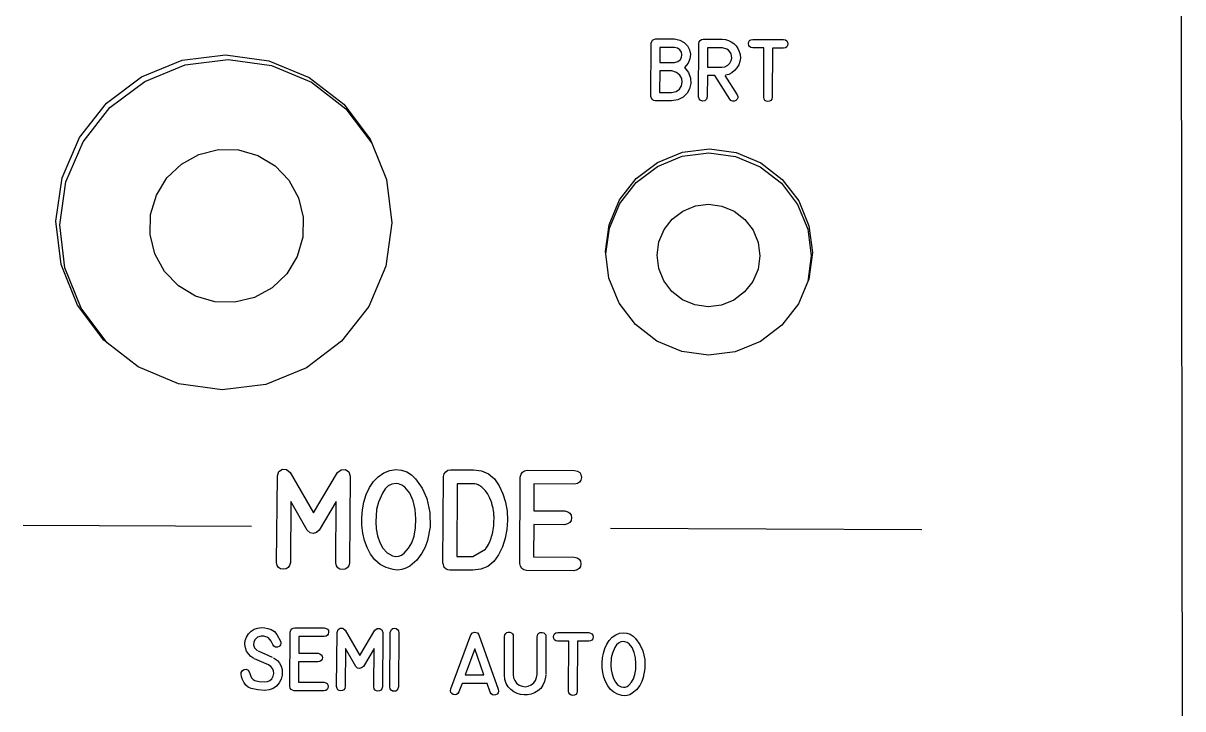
# Model space of a CAD drawing. Extents: x -153 to 26, y -61 to 55.
# Drawn here: x -28.8 to 25.5, y -31.6 to 0.6 of the extents above; entities that cross this region are included whole.
import ezdxf

# ---------------------------------------------------------------- set-up
doc = ezdxf.new("R2010")
doc.units = 0
doc.header["$MEASUREMENT"] = 0
doc.layers.get('0').update_dxf_attribs({"linetype": 'CONTINUOUS'})

msp = doc.modelspace()

# ---------------------------------------------------------------- linework, layer by layer
for p, q in [((25.394, 40.968), (25.542, -46.989)), ((0.621, -2.877), (0.634, -0.368)), ((0.634, -0.368), (0.656, -0.29)), ((0.656, -0.29), (0.697, -0.23)), ((0.697, -0.23), (0.757, -0.19)), ((0.757, -0.19), (0.837, -0.168)), ((0.837, -0.168), (1.722, -0.173)), ((1.722, -0.173), (1.971, -0.226)), ((1.971, -0.226), (2.176, -0.338)), ((2.176, -0.338), (2.332, -0.493)), ((2.332, -0.493), (2.43, -0.678)), ((2.855, -2.885), (2.866, -0.377)), ((2.866, -0.377), (2.881, -0.301)), ((2.881, -0.301), (2.925, -0.237)), ((2.925, -0.237), (2.989, -0.193)), ((2.989, -0.193), (3.067, -0.179)), ((3.067, -0.179), (3.951, -0.184)), ((3.951, -0.184), (4.106, -0.197)), ((4.106, -0.197), (4.249, -0.236)), ((4.249, -0.236), (4.382, -0.3)), ((4.382, -0.3), (4.505, -0.389)), ((4.505, -0.389), (4.611, -0.497)), ((4.611, -0.497), (4.694, -0.619)), ((5.189, -0.391), (5.202, -0.309)), ((5.201, -0.472), (5.189, -0.391)), ((5.238, -0.532), (5.201, -0.472)), ((5.202, -0.309), (5.24, -0.249)), ((5.3, -0.572), (5.238, -0.532)), ((5.24, -0.249), (5.302, -0.209)), ((5.302, -0.209), (5.389, -0.191)), ((5.389, -0.191), (6.835, -0.198)), ((6.835, -0.198), (6.921, -0.217)), ((6.982, -0.542), (6.92, -0.581)), ((6.921, -0.217), (6.982, -0.257)), ((6.982, -0.257), (7.019, -0.318)), ((7.019, -0.482), (6.982, -0.542)), ((7.019, -0.318), (7.031, -0.4)), ((7.031, -0.4), (7.019, -0.482)), ((-21.351, -1.172), (-19.314, -0.915)), ((-19.314, -0.915), (-17.283, -1.192)), ((1.036, -0.572), (1.033, -1.271)), ((1.72, -0.575), (1.036, -0.572)), ((1.871, -0.609), (1.72, -0.575)), ((1.98, -0.689), (1.871, -0.609)), ((2.046, -0.798), (1.98, -0.689)), ((1.984, -1.149), (2.049, -1.037)), ((2.069, -0.917), (2.046, -0.798)), ((2.049, -1.037), (2.069, -0.917)), ((2.43, -0.678), (2.47, -0.882)), ((2.47, -0.882), (2.448, -1.099)), ((3.267, -0.58), (3.263, -1.488)), ((3.97, -0.584), (3.267, -0.58)), ((4.17, -0.643), (3.97, -0.584)), ((4.252, -0.702), (4.17, -0.643)), ((4.322, -0.781), (4.252, -0.702)), ((4.374, -0.872), (4.322, -0.781)), ((4.401, -0.968), (4.374, -0.872)), ((4.382, -1.176), (4.404, -1.07)), ((4.404, -1.07), (4.401, -0.968)), ((4.694, -0.619), (4.756, -0.754)), ((4.756, -0.754), (4.795, -0.903)), ((4.808, -1.067), (4.788, -1.225)), ((4.795, -0.903), (4.808, -1.067)), ((5.387, -0.591), (5.3, -0.572)), ((5.91, -0.593), (5.387, -0.591)), ((5.902, -2.902), (5.91, -0.593)), ((6.312, -0.596), (6.304, -2.904)), ((6.834, -0.598), (6.312, -0.596)), ((6.92, -0.581), (6.834, -0.598)), ((-23.255, -1.944), (-21.351, -1.172)), ((-23.1, -2.159), (-21.209, -1.392)), ((-21.209, -1.392), (-19.186, -1.137)), ((-19.186, -1.137), (-17.168, -1.412)), ((-17.283, -1.192), (-15.395, -1.983)), ((-17.168, -1.412), (-15.293, -2.198)), ((1.033, -1.271), (1.721, -1.275)), ((1.721, -1.275), (1.875, -1.235)), ((1.875, -1.235), (1.984, -1.149)), ((2.358, -1.313), (2.194, -1.509)), ((2.194, -1.509), (2.371, -1.749)), ((2.448, -1.099), (2.358, -1.313)), ((3.263, -1.488), (3.946, -1.492)), ((3.946, -1.492), (4.086, -1.471)), ((4.086, -1.471), (4.215, -1.405)), ((4.215, -1.405), (4.319, -1.304)), ((4.319, -1.304), (4.382, -1.176)), ((4.651, -1.526), (4.541, -1.656)), ((4.736, -1.378), (4.651, -1.526)), ((4.788, -1.225), (4.736, -1.378)), ((-24.897, -3.18), (-23.255, -1.944)), ((-24.732, -3.387), (-23.1, -2.159)), ((-15.395, -1.983), (-13.778, -3.236)), ((1.031, -1.67), (1.026, -2.674)), ((1.605, -1.673), (1.031, -1.67)), ((1.822, -1.738), (1.605, -1.673)), ((1.973, -1.864), (1.822, -1.738)), ((2.061, -2.026), (1.973, -1.864)), ((2.087, -2.199), (2.061, -2.026)), ((2.371, -1.749), (2.466, -2.007)), ((2.466, -2.007), (2.483, -2.265)), ((3.262, -1.887), (3.257, -2.887)), ((3.618, -1.889), (3.262, -1.887)), ((4.316, -2.999), (3.618, -1.889)), ((4.087, -1.88), (4.657, -2.786)), ((4.273, -1.831), (4.114, -1.876)), ((4.415, -1.758), (4.273, -1.831)), ((4.541, -1.656), (4.415, -1.758)), ((-15.293, -2.198), (-13.686, -3.443)), ((1.026, -2.674), (1.583, -2.677)), ((1.583, -2.677), (1.797, -2.634)), ((1.797, -2.634), (1.953, -2.522)), ((1.953, -2.522), (2.05, -2.369)), ((2.05, -2.369), (2.087, -2.199)), ((2.43, -2.506), (2.309, -2.72)), ((2.483, -2.265), (2.43, -2.506)), ((-26.166, -4.797), (-24.897, -3.18)), ((-13.778, -3.236), (-12.542, -4.865)), ((0.644, -2.954), (0.621, -2.877)), ((0.685, -3.013), (0.644, -2.954)), ((0.745, -3.053), (0.685, -3.013)), ((0.823, -3.075), (0.745, -3.053)), ((1.581, -3.079), (0.823, -3.075)), ((1.881, -3.024), (1.586, -3.079)), ((2.124, -2.898), (1.881, -3.024)), ((2.309, -2.72), (2.124, -2.898)), ((2.875, -2.974), (2.855, -2.885)), ((2.933, -3.043), (2.875, -2.974)), ((3.035, -3.086), (2.933, -3.043)), ((3.144, -3.065), (3.035, -3.086)), ((3.229, -2.993), (3.144, -3.065)), ((3.257, -2.887), (3.229, -2.993)), ((4.369, -3.057), (4.316, -2.999)), ((4.446, -3.087), (4.369, -3.057)), ((4.53, -3.088), (4.446, -3.087)), ((4.604, -3.056), (4.53, -3.088)), ((4.661, -2.998), (4.604, -3.056)), ((4.657, -2.786), (4.687, -2.863)), ((4.689, -2.934), (4.661, -2.998)), ((4.687, -2.863), (4.689, -2.934)), ((5.919, -2.988), (5.902, -2.902)), ((5.957, -3.05), (5.919, -2.988)), ((6.015, -3.088), (5.957, -3.05)), ((6.093, -3.101), (6.015, -3.088)), ((6.173, -3.09), (6.093, -3.101)), ((6.235, -3.054), (6.173, -3.09)), ((6.278, -2.992), (6.235, -3.054)), ((6.304, -2.904), (6.278, -2.992)), ((-25.992, -4.993), (-24.732, -3.387)), ((-13.686, -3.443), (-12.467, -5.05)), ((-26.975, -6.685), (-26.166, -4.797)), ((-12.542, -4.865), (-12.467, -5.05)), ((-26.795, -6.869), (-25.992, -4.993)), ((-20.559, -5.585), (-19.644, -5.359)), ((-19.644, -5.359), (-18.703, -5.377)), ((-18.703, -5.377), (-17.8, -5.636)), ((-12.467, -5.05), (-11.772, -6.761)), ((2.103, -5.482), (3.357, -5.324)), ((3.357, -5.324), (4.609, -5.494)), ((-21.385, -6.039), (-20.559, -5.585)), ((-17.8, -5.636), (-16.996, -6.121)), ((-0.074, -6.721), (0.933, -5.958)), ((0.927, -6.147), (2.089, -5.673)), ((0.933, -5.958), (2.103, -5.482)), ((2.089, -5.673), (3.334, -5.516)), ((3.334, -5.516), (4.578, -5.686)), ((4.578, -5.686), (5.737, -6.171)), ((4.609, -5.494), (5.775, -5.983)), ((-22.067, -6.69), (-21.385, -6.039)), ((-16.996, -6.121), (-16.346, -6.797)), ((-0.073, -6.904), (0.927, -6.147)), ((5.737, -6.171), (6.73, -6.938)), ((5.775, -5.983), (6.775, -6.755)), ((-27.268, -8.716), (-26.975, -6.685)), ((-27.086, -8.886), (-26.795, -6.869)), ((-22.558, -7.495), (-22.067, -6.69)), ((-16.346, -6.797), (-15.894, -7.619)), ((-11.772, -6.761), (-11.52, -8.795)), ((-0.848, -7.717), (-0.074, -6.721)), ((-0.843, -7.894), (-0.073, -6.904)), ((6.73, -6.938), (7.492, -7.936)), ((6.775, -6.755), (7.542, -7.759)), ((-22.824, -8.397), (-22.558, -7.495)), ((-15.894, -7.619), (-15.671, -8.531)), ((-1.339, -8.881), (-0.848, -7.717)), ((-1.33, -9.05), (-0.843, -7.894)), ((2.119, -8.239), (2.7, -8.002)), ((2.7, -8.002), (3.323, -7.924)), ((3.323, -7.924), (3.946, -8.009)), ((3.946, -8.009), (4.525, -8.251)), ((7.492, -7.936), (7.969, -9.096)), ((7.542, -7.759), (8.023, -8.928)), ((-22.847, -9.337), (-22.824, -8.397)), ((-15.671, -8.531), (-15.692, -9.471)), ((1.235, -9.113), (1.619, -8.618)), ((1.619, -8.618), (2.119, -8.239)), ((4.525, -8.251), (5.021, -8.635)), ((5.021, -8.635), (5.402, -9.134)), ((-27.024, -10.752), (-27.268, -8.716)), ((-26.844, -10.909), (-27.086, -8.886)), ((-11.52, -8.795), (-11.805, -10.828)), ((-1.511, -10.132), (-1.339, -8.881)), ((-1.495, -10.254), (-1.33, -9.05)), ((0.992, -9.691), (1.235, -9.113)), ((5.402, -9.134), (5.64, -9.715)), ((7.969, -9.096), (8.13, -10.341)), ((8.023, -8.928), (8.184, -10.18)), ((-22.626, -10.25), (-22.847, -9.337)), ((-15.692, -9.471), (-15.957, -10.375)), ((0.907, -10.313), (0.992, -9.691)), ((5.64, -9.715), (5.72, -10.337)), ((-22.175, -11.074), (-22.626, -10.25)), ((-1.495, -10.254), (-1.511, -10.132)), ((-1.352, -11.385), (-1.495, -10.254)), ((0.986, -10.935), (0.907, -10.313)), ((8.184, -10.18), (8.015, -11.432)), ((-26.26, -12.654), (-27.024, -10.752)), ((-15.957, -10.375), (-16.447, -11.18)), ((-11.805, -10.828), (-12.608, -12.722)), ((5.72, -10.337), (5.636, -10.958)), ((8.13, -10.341), (7.967, -11.548)), ((-26.085, -12.798), (-26.844, -10.909)), ((-21.524, -11.752), (-22.175, -11.074)), ((-16.447, -11.18), (-17.129, -11.834)), ((-0.874, -12.556), (-1.352, -11.385)), ((1.223, -11.516), (0.986, -10.935)), ((5.636, -10.958), (5.393, -11.537)), ((-20.72, -12.237), (-21.524, -11.752)), ((-17.129, -11.834), (-17.956, -12.289)), ((1.604, -12.016), (1.223, -11.516)), ((5.393, -11.537), (5.009, -12.033)), ((7.967, -11.548), (7.527, -12.598)), ((8.015, -11.432), (7.967, -11.548)), ((-19.815, -12.498), (-20.72, -12.237)), ((-17.956, -12.289), (-18.872, -12.516)), ((2.101, -12.4), (1.604, -12.016)), ((2.68, -12.644), (2.101, -12.4)), ((4.509, -12.412), (3.927, -12.65)), ((5.009, -12.033), (4.509, -12.412)), ((-25.026, -14.291), (-26.26, -12.654)), ((-24.866, -14.416), (-26.085, -12.798)), ((-18.872, -12.516), (-19.815, -12.498)), ((-12.608, -12.722), (-13.875, -14.347)), ((-0.108, -13.563), (-0.874, -12.556)), ((3.303, -12.729), (2.68, -12.644)), ((3.927, -12.65), (3.303, -12.729)), ((7.527, -12.598), (6.753, -13.598)), ((0.893, -14.339), (-0.108, -13.563)), ((6.753, -13.598), (5.746, -14.363)), ((-24.866, -14.416), (-25.026, -14.291)), ((-23.407, -15.552), (-24.866, -14.416)), ((-13.875, -14.347), (-15.519, -15.592)), ((2.061, -14.829), (0.893, -14.339)), ((5.746, -14.363), (4.573, -14.842)), ((3.317, -15.001), (2.061, -14.829)), ((4.573, -14.842), (3.317, -15.001)), ((-21.513, -16.349), (-23.407, -15.552)), ((-15.519, -15.592), (-17.429, -16.37)), ((-19.474, -16.629), (-21.513, -16.349)), ((-17.429, -16.37), (-19.474, -16.629)), ((-16.887, -20.659), (-16.818, -20.449)), ((-16.818, -20.449), (-16.653, -20.345)), ((-16.653, -20.345), (-16.454, -20.357)), ((-16.454, -20.357), (-16.283, -20.493)), ((-16.283, -20.493), (-15.198, -22.396)), ((-15.198, -22.396), (-14.067, -20.504)), ((-14.067, -20.504), (-13.895, -20.37)), ((-13.895, -20.37), (-13.698, -20.361)), ((-13.698, -20.361), (-13.536, -20.467)), ((-13.536, -20.467), (-13.47, -20.676)), ((-12.161, -20.697), (-11.901, -20.515)), ((-11.901, -20.515), (-11.623, -20.399)), ((-11.623, -20.399), (-11.334, -20.361)), ((-11.334, -20.361), (-11.065, -20.389)), ((-11.065, -20.389), (-10.822, -20.47)), ((-10.822, -20.47), (-10.606, -20.604)), ((-10.606, -20.604), (-10.416, -20.792)), ((-9.095, -20.694), (-9.068, -20.559)), ((-9.068, -20.559), (-8.996, -20.462)), ((-8.996, -20.462), (-8.893, -20.396)), ((-8.893, -20.396), (-8.774, -20.374)), ((-8.774, -20.374), (-7.695, -20.38)), ((-7.695, -20.38), (-7.318, -20.428)), ((-7.318, -20.428), (-6.992, -20.567)), ((-6.992, -20.567), (-6.718, -20.798)), ((-5.506, -20.712), (-5.468, -20.579)), ((-5.468, -20.579), (-5.401, -20.481)), ((-5.401, -20.481), (-5.305, -20.419)), ((-5.305, -20.419), (-5.178, -20.392)), ((-5.178, -20.392), (-2.96, -20.404)), ((-2.96, -20.404), (-2.819, -20.434)), ((-2.819, -20.434), (-2.718, -20.498)), ((-2.718, -20.498), (-2.659, -20.596)), ((-2.659, -20.596), (-2.64, -20.728)), ((-16.926, -24.715), (-16.887, -20.659)), ((-13.47, -20.676), (-13.505, -24.732)), ((-12.569, -21.205), (-12.384, -20.927)), ((-12.384, -20.927), (-12.161, -20.697)), ((-11.692, -21.125), (-11.84, -21.266)), ((-11.519, -21.04), (-11.692, -21.125)), ((-11.321, -21.013), (-11.519, -21.04)), ((-11.215, -21.027), (-11.321, -21.013)), ((-11.051, -21.091), (-11.215, -21.027)), ((-10.906, -21.185), (-11.051, -21.091)), ((-10.678, -21.467), (-10.906, -21.185)), ((-10.416, -20.792), (-10.105, -21.237)), ((-9.127, -24.75), (-9.095, -20.694)), ((-8.456, -21.023), (-8.48, -24.431)), ((-7.679, -21.027), (-8.456, -21.023)), ((-7.637, -21.029), (-7.679, -21.027)), ((-7.557, -21.05), (-7.637, -21.029)), ((-7.514, -21.067), (-7.557, -21.05)), ((-7.47, -21.083), (-7.514, -21.067)), ((-7.429, -21.104), (-7.47, -21.083)), ((-7.388, -21.129), (-7.429, -21.104)), ((-7.345, -21.159), (-7.388, -21.129)), ((-7.302, -21.194), (-7.345, -21.159)), ((-6.718, -20.798), (-6.494, -21.12)), ((-6.494, -21.12), (-6.321, -21.497)), ((-5.532, -24.768), (-5.506, -20.712)), ((-4.864, -21.034), (-4.872, -22.29)), ((-2.964, -21.044), (-4.864, -21.034)), ((-2.823, -21.017), (-2.964, -21.044)), ((-2.722, -20.955), (-2.823, -21.017)), ((-2.661, -20.859), (-2.722, -20.955)), ((-2.64, -20.728), (-2.661, -20.859)), ((-12.828, -21.885), (-12.718, -21.532)), ((-12.718, -21.532), (-12.569, -21.205)), ((-11.963, -21.464), (-12.143, -21.884)), ((-11.84, -21.266), (-11.963, -21.464)), ((-10.522, -21.832), (-10.678, -21.467)), ((-10.105, -21.237), (-9.88, -21.72)), ((-9.88, -21.72), (-9.739, -22.369)), ((-7.258, -21.229), (-7.302, -21.194)), ((-7.22, -21.268), (-7.258, -21.229)), ((-7.179, -21.312), (-7.22, -21.268)), ((-7.138, -21.358), (-7.179, -21.312)), ((-7.101, -21.408), (-7.138, -21.358)), ((-7.047, -21.489), (-7.101, -21.408)), ((-7.011, -21.547), (-7.047, -21.489)), ((-6.992, -21.576), (-7.011, -21.547)), ((-6.958, -21.639), (-6.992, -21.576)), ((-6.943, -21.673), (-6.958, -21.639)), ((-6.929, -21.705), (-6.943, -21.673)), ((-6.884, -21.811), (-6.929, -21.705)), ((-6.321, -21.497), (-6.198, -21.893)), ((-16.252, -21.856), (-16.276, -24.718)), ((-15.483, -23.201), (-16.252, -21.856)), ((-14.127, -21.86), (-14.925, -23.204)), ((-14.152, -24.729), (-14.127, -21.86)), ((-12.934, -22.606), (-12.9, -22.243)), ((-12.9, -22.243), (-12.828, -21.885)), ((-12.243, -22.239), (-12.28, -22.806)), ((-12.143, -21.884), (-12.243, -22.239)), ((-10.428, -22.24), (-10.522, -21.832)), ((-10.394, -22.669), (-10.428, -22.24)), ((-6.87, -21.848), (-6.884, -21.811)), ((-6.844, -21.924), (-6.87, -21.848)), ((-6.832, -21.963), (-6.844, -21.924)), ((-6.799, -22.085), (-6.832, -21.963)), ((-6.792, -22.124), (-6.799, -22.085)), ((-6.781, -22.165), (-6.792, -22.124)), ((-6.774, -22.209), (-6.781, -22.165)), ((-6.761, -22.294), (-6.774, -22.209)), ((-6.198, -21.893), (-6.126, -22.306)), ((-12.929, -22.974), (-12.934, -22.606)), ((-12.28, -22.806), (-12.253, -23.137)), ((-10.414, -23.098), (-10.394, -22.669)), ((-9.739, -22.369), (-9.73, -23.041)), ((-6.748, -22.381), (-6.761, -22.294)), ((-6.744, -22.425), (-6.748, -22.381)), ((-6.742, -22.466), (-6.744, -22.425)), ((-6.737, -22.514), (-6.742, -22.466)), ((-6.738, -22.868), (-6.735, -22.556)), ((-6.735, -22.556), (-6.737, -22.514)), ((-6.104, -22.738), (-6.132, -23.17)), ((-6.126, -22.306), (-6.104, -22.738)), ((-4.872, -22.29), (-3.423, -22.297)), ((-3.423, -22.297), (-3.281, -22.336)), ((-3.281, -22.336), (-3.179, -22.404)), ((-3.122, -22.751), (-3.183, -22.846)), ((-3.179, -22.404), (-3.119, -22.501)), ((-3.1, -22.626), (-3.122, -22.751)), ((-3.119, -22.501), (-3.1, -22.626)), ((-28.797, -22.966), (-18.097, -23.019)), ((-15.354, -23.324), (-15.483, -23.201)), ((-15.208, -23.361), (-15.354, -23.324)), ((-15.06, -23.318), (-15.208, -23.361)), ((-14.925, -23.204), (-15.06, -23.318)), ((-12.886, -23.336), (-12.929, -22.974)), ((-12.802, -23.681), (-12.886, -23.336)), ((-12.253, -23.137), (-12.189, -23.464)), ((-10.481, -23.486), (-10.414, -23.098)), ((-9.73, -23.041), (-9.855, -23.695)), ((-6.831, -23.467), (-6.793, -23.302)), ((-6.793, -23.302), (-6.769, -23.176)), ((-6.769, -23.176), (-6.755, -23.088)), ((-6.755, -23.088), (-6.745, -23.001)), ((-6.745, -23.001), (-6.743, -22.958)), ((-6.743, -22.958), (-6.74, -22.912)), ((-6.74, -22.912), (-6.738, -22.868)), ((-6.132, -23.17), (-6.21, -23.583)), ((-4.876, -22.942), (-4.885, -24.451)), ((-3.427, -22.949), (-4.876, -22.942)), ((-3.285, -22.912), (-3.427, -22.949)), ((-3.183, -22.846), (-3.285, -22.912)), ((-1.275, -23.104), (13.317, -23.178)), ((-12.68, -24.009), (-12.802, -23.681)), ((-12.189, -23.464), (-12.085, -23.774)), ((-12.085, -23.774), (-11.939, -24.051)), ((-10.736, -24.04), (-10.586, -23.791)), ((-10.586, -23.791), (-10.481, -23.486)), ((-9.855, -23.695), (-9.968, -24)), ((-7.045, -23.958), (-6.994, -23.868)), ((-6.994, -23.868), (-6.927, -23.733)), ((-6.927, -23.733), (-6.911, -23.697)), ((-6.911, -23.697), (-6.871, -23.584)), ((-6.871, -23.584), (-6.845, -23.506)), ((-6.845, -23.506), (-6.831, -23.467)), ((-6.21, -23.583), (-6.338, -23.977)), ((-12.517, -24.321), (-12.68, -24.009)), ((-12.314, -24.594), (-12.517, -24.321)), ((-11.939, -24.051), (-11.745, -24.269)), ((-11.745, -24.269), (-11.497, -24.4)), ((-11.497, -24.4), (-11.342, -24.43)), ((-11.342, -24.43), (-11.198, -24.42)), ((-11.198, -24.42), (-11.065, -24.368)), ((-11.065, -24.368), (-10.942, -24.275)), ((-10.942, -24.275), (-10.736, -24.04)), ((-10.115, -24.289), (-10.359, -24.613)), ((-9.968, -24), (-10.115, -24.289)), ((-8.48, -24.431), (-7.723, -24.435)), ((-7.723, -24.435), (-7.14, -24.093)), ((-7.14, -24.093), (-7.122, -24.068)), ((-7.122, -24.068), (-7.045, -23.958)), ((-6.517, -24.353), (-6.746, -24.674)), ((-6.338, -23.977), (-6.517, -24.353)), ((-4.885, -24.451), (-2.984, -24.461)), ((-16.899, -24.854), (-16.926, -24.715)), ((-16.837, -24.953), (-16.899, -24.854)), ((-16.741, -25.014), (-16.837, -24.953)), ((-16.38, -24.957), (-16.479, -25.016)), ((-16.312, -24.858), (-16.38, -24.957)), ((-16.276, -24.718), (-16.312, -24.858)), ((-14.115, -24.869), (-14.152, -24.729)), ((-14.049, -24.969), (-14.115, -24.869)), ((-13.955, -25.03), (-14.049, -24.969)), ((-13.613, -24.973), (-13.709, -25.032)), ((-13.545, -24.873), (-13.613, -24.973)), ((-13.505, -24.732), (-13.545, -24.873)), ((-12.07, -24.807), (-12.314, -24.594)), ((-11.785, -24.96), (-12.07, -24.807)), ((-11.459, -25.053), (-11.785, -24.96)), ((-10.859, -24.986), (-11.05, -25.048)), ((-10.677, -24.884), (-10.859, -24.986)), ((-10.359, -24.613), (-10.677, -24.884)), ((-9.069, -24.956), (-9.125, -24.75)), ((-8.995, -25.022), (-9.069, -24.956)), ((-7.024, -24.903), (-7.351, -25.039)), ((-6.746, -24.674), (-7.024, -24.903)), ((-5.498, -24.897), (-5.532, -24.768)), ((-5.433, -24.995), (-5.498, -24.897)), ((-5.336, -25.061), (-5.433, -24.995)), ((-2.984, -24.461), (-2.842, -24.5)), ((-2.842, -24.5), (-2.742, -24.567)), ((-2.683, -24.91), (-2.744, -25.005)), ((-2.742, -24.567), (-2.681, -24.663)), ((-2.662, -24.787), (-2.683, -24.91)), ((-2.681, -24.663), (-2.662, -24.787)), ((-16.611, -25.035), (-16.741, -25.014)), ((-16.479, -25.016), (-16.611, -25.035)), ((-13.832, -25.051), (-13.955, -25.03)), ((-13.709, -25.032), (-13.832, -25.051)), ((-11.25, -25.071), (-11.459, -25.053)), ((-11.05, -25.048), (-11.25, -25.071)), ((-8.891, -25.063), (-8.995, -25.022)), ((-8.809, -25.078), (-8.891, -25.063)), ((-7.728, -25.083), (-8.809, -25.078)), ((-7.351, -25.039), (-7.728, -25.083)), ((-5.208, -25.096), (-5.336, -25.061)), ((-2.987, -25.107), (-5.208, -25.096)), ((-2.846, -25.07), (-2.987, -25.107)), ((-2.744, -25.005), (-2.846, -25.07)), ((-18.393, -28.373), (-18.337, -28.213)), ((-18.337, -28.213), (-18.241, -28.062)), ((-18.241, -28.062), (-18.116, -27.935)), ((-18.116, -27.935), (-17.972, -27.844)), ((-17.972, -27.844), (-17.812, -27.79)), ((-17.822, -28.218), (-17.947, -28.341)), ((-17.651, -28.175), (-17.822, -28.218)), ((-17.812, -27.79), (-17.633, -27.772)), ((-17.519, -28.18), (-17.651, -28.175)), ((-17.633, -27.772), (-17.475, -27.778)), ((-17.426, -28.197), (-17.519, -28.18)), ((-17.475, -27.778), (-17.326, -27.806)), ((-17.361, -28.221), (-17.426, -28.197)), ((-17.301, -28.255), (-17.361, -28.221)), ((-17.326, -27.806), (-17.182, -27.854)), ((-17.184, -28.4), (-17.301, -28.255)), ((-17.182, -27.854), (-17.023, -27.955)), ((-17.023, -27.955), (-16.907, -28.088)), ((-16.907, -28.088), (-16.737, -28.41)), ((-16.304, -30.524), (-16.28, -27.981)), ((-16.28, -27.981), (-16.257, -27.897)), ((-16.257, -27.897), (-16.214, -27.836)), ((-16.214, -27.836), (-16.154, -27.797)), ((-16.154, -27.797), (-16.075, -27.78)), ((-16.075, -27.78), (-14.686, -27.787)), ((-15.879, -28.183), (-15.886, -28.97)), ((-14.689, -28.189), (-15.879, -28.183)), ((-14.601, -28.172), (-14.689, -28.189)), ((-14.686, -27.787), (-14.597, -27.806)), ((-14.538, -28.133), (-14.601, -28.172)), ((-14.597, -27.806), (-14.535, -27.847)), ((-14.499, -28.073), (-14.538, -28.133)), ((-14.535, -27.847), (-14.497, -27.908)), ((-14.486, -27.991), (-14.499, -28.073)), ((-14.497, -27.908), (-14.486, -27.991)), ((-14.108, -30.538), (-14.086, -27.995)), ((-14.086, -27.995), (-14.043, -27.863)), ((-14.043, -27.863), (-13.939, -27.798)), ((-13.939, -27.798), (-13.815, -27.805)), ((-13.815, -27.805), (-13.708, -27.89)), ((-13.708, -27.89), (-13.028, -29.084)), ((-13.028, -29.084), (-12.32, -27.897)), ((-12.32, -27.897), (-12.212, -27.813)), ((-12.212, -27.813), (-12.089, -27.808)), ((-12.089, -27.808), (-11.988, -27.874)), ((-11.988, -27.874), (-11.946, -28.005)), ((-11.946, -28.005), (-11.967, -30.549)), ((-11.622, -30.554), (-11.602, -28.007)), ((-11.602, -28.007), (-11.577, -27.919)), ((-11.577, -27.919), (-11.535, -27.855)), ((-11.535, -27.855), (-11.475, -27.817)), ((-11.475, -27.817), (-11.397, -27.805)), ((-11.397, -27.805), (-11.32, -27.817)), ((-11.32, -27.817), (-11.26, -27.856)), ((-11.26, -27.856), (-11.218, -27.92)), ((-11.218, -27.92), (-11.194, -28.009)), ((-11.194, -28.009), (-11.215, -30.556)), ((-8.756, -30.646), (-7.816, -28.111)), ((-7.816, -28.111), (-7.745, -28.013)), ((-7.745, -28.013), (-7.627, -27.98)), ((-7.627, -27.98), (-7.51, -28.013)), ((-7.51, -28.013), (-7.439, -28.113)), ((-7.439, -28.113), (-6.536, -30.664)), ((-6.249, -29.964), (-6.237, -28.188)), ((-6.237, -28.188), (-6.22, -28.111)), ((-6.22, -28.111), (-6.18, -28.047)), ((-6.18, -28.047), (-6.128, -28.006)), ((-6.128, -28.006), (-6.065, -27.988)), ((-6.065, -27.988), (-5.991, -27.992)), ((-5.991, -27.992), (-5.921, -28.017)), ((-5.921, -28.017), (-5.871, -28.058)), ((-5.871, -28.058), (-5.841, -28.116)), ((-5.832, -28.19), (-5.844, -29.966)), ((-5.841, -28.116), (-5.832, -28.19)), ((-4.716, -29.972), (-4.705, -28.196)), ((-4.705, -28.196), (-4.702, -28.157)), ((-4.702, -28.157), (-4.676, -28.081)), ((-4.676, -28.081), (-4.631, -28.029)), ((-4.631, -28.029), (-4.567, -28.002)), ((-4.567, -28.002), (-4.485, -27.999)), ((-4.485, -27.999), (-4.404, -28.018)), ((-4.404, -28.018), (-4.347, -28.058)), ((-4.347, -28.058), (-4.313, -28.118)), ((-4.313, -28.118), (-4.302, -28.198)), ((-4.302, -28.198), (-4.313, -29.974)), ((-3.951, -28.202), (-3.938, -28.12)), ((-3.939, -28.285), (-3.951, -28.202)), ((-3.938, -28.12), (-3.9, -28.058)), ((-3.9, -28.058), (-3.837, -28.018)), ((-3.837, -28.018), (-3.75, -27.999)), ((-3.75, -27.999), (-2.293, -28.007)), ((-2.293, -28.007), (-2.206, -28.026)), ((-2.206, -28.026), (-2.145, -28.066)), ((-2.145, -28.066), (-2.108, -28.128)), ((-2.108, -28.128), (-2.095, -28.211)), ((-2.095, -28.211), (-2.108, -28.294)), ((-1.331, -28.37), (-1.192, -28.225)), ((-1.192, -28.225), (-1.029, -28.111)), ((-1.029, -28.111), (-0.855, -28.038)), ((-0.855, -28.038), (-0.674, -28.015)), ((-0.674, -28.015), (-0.506, -28.032)), ((-0.506, -28.032), (-0.354, -28.083)), ((-0.354, -28.083), (-0.218, -28.167)), ((-0.218, -28.167), (-0.099, -28.285)), ((-18.408, -28.543), (-18.393, -28.373)), ((-18.382, -28.723), (-18.408, -28.543)), ((-18.328, -28.873), (-18.382, -28.723)), ((-17.996, -28.452), (-18.001, -28.575)), ((-18.001, -28.575), (-17.955, -28.717)), ((-17.947, -28.341), (-17.996, -28.452)), ((-17.955, -28.717), (-17.854, -28.824)), ((-17.106, -28.571), (-17.184, -28.4)), ((-17.048, -28.648), (-17.106, -28.571)), ((-16.97, -28.687), (-17.048, -28.648)), ((-16.885, -28.69), (-16.97, -28.687)), ((-16.806, -28.656), (-16.885, -28.69)), ((-16.776, -28.63), (-16.806, -28.656)), ((-16.74, -28.576), (-16.776, -28.63)), ((-16.72, -28.515), (-16.74, -28.576)), ((-16.737, -28.41), (-16.724, -28.448)), ((-16.724, -28.448), (-16.72, -28.515)), ((-13.688, -28.745), (-13.702, -30.54)), ((-13.206, -29.589), (-13.688, -28.745)), ((-12.357, -28.748), (-12.857, -29.591)), ((-12.372, -30.547), (-12.357, -28.748)), ((-7.634, -28.773), (-8.082, -29.981)), ((-7.206, -29.985), (-7.634, -28.773)), ((-7.206, -29.985), (-7.634, -28.773)), ((-3.902, -28.346), (-3.939, -28.285)), ((-3.84, -28.386), (-3.902, -28.346)), ((-3.752, -28.405), (-3.84, -28.386)), ((-3.225, -28.408), (-3.752, -28.405)), ((-3.239, -30.75), (-3.225, -28.408)), ((-2.821, -28.41), (-2.834, -30.752)), ((-2.295, -28.413), (-2.821, -28.41)), ((-2.208, -28.395), (-2.295, -28.413)), ((-2.146, -28.356), (-2.208, -28.395)), ((-2.108, -28.294), (-2.146, -28.356)), ((-1.607, -28.971), (-1.539, -28.749)), ((-1.539, -28.749), (-1.446, -28.544)), ((-1.446, -28.544), (-1.331, -28.37)), ((-1.066, -28.707), (-1.178, -28.97)), ((-0.99, -28.582), (-1.066, -28.707)), ((-0.897, -28.494), (-0.99, -28.582)), ((-0.789, -28.441), (-0.897, -28.494)), ((-0.665, -28.424), (-0.789, -28.441)), ((-0.599, -28.433), (-0.665, -28.424)), ((-0.496, -28.473), (-0.599, -28.433)), ((-0.405, -28.532), (-0.496, -28.473)), ((-0.261, -28.709), (-0.405, -28.532)), ((-0.163, -28.938), (-0.261, -28.709)), ((-0.099, -28.285), (0.097, -28.565)), ((0.097, -28.565), (0.239, -28.867)), ((-18.244, -29.006), (-18.328, -28.873)), ((-18.128, -29.12), (-18.244, -29.006)), ((-17.982, -29.216), (-18.128, -29.12)), ((-17.298, -29.523), (-17.96, -29.228)), ((-17.854, -28.824), (-17.81, -28.85)), ((-17.793, -28.857), (-17.133, -29.154)), ((-17.061, -29.191), (-16.888, -29.321)), ((-16.888, -29.321), (-16.788, -29.443)), ((-15.886, -28.97), (-14.979, -28.975)), ((-14.979, -28.975), (-14.89, -29)), ((-14.83, -29.319), (-14.894, -29.361)), ((-14.89, -29), (-14.827, -29.042)), ((-14.791, -29.259), (-14.83, -29.319)), ((-14.827, -29.042), (-14.789, -29.103)), ((-14.778, -29.181), (-14.791, -29.259)), ((-14.789, -29.103), (-14.778, -29.181)), ((-1.672, -29.423), (-1.652, -29.195)), ((-1.652, -29.195), (-1.607, -28.971)), ((-1.24, -29.193), (-1.262, -29.548)), ((-1.178, -28.97), (-1.24, -29.193)), ((-0.104, -29.193), (-0.163, -28.938)), ((-0.082, -29.462), (-0.104, -29.193)), ((0.239, -28.867), (0.328, -29.274)), ((0.328, -29.274), (0.334, -29.696)), ((-18.581, -29.969), (-18.578, -29.872)), ((-18.578, -29.872), (-18.528, -29.787)), ((-18.528, -29.787), (-18.446, -29.732)), ((-18.446, -29.732), (-18.347, -29.727)), ((-18.347, -29.727), (-18.251, -29.774)), ((-18.251, -29.774), (-18.19, -29.869)), ((-18.186, -29.882), (-18.147, -30.023)), ((-17.19, -29.592), (-17.298, -29.523)), ((-17.113, -29.688), (-17.19, -29.592)), ((-17.067, -29.805), (-17.113, -29.688)), ((-17.056, -29.93), (-17.067, -29.805)), ((-16.788, -29.443), (-16.714, -29.582)), ((-16.714, -29.582), (-16.669, -29.738)), ((-16.669, -29.738), (-16.66, -30.005)), ((-15.89, -29.379), (-15.899, -30.326)), ((-14.983, -29.384), (-15.89, -29.379)), ((-14.894, -29.361), (-14.983, -29.384)), ((-13.125, -29.666), (-13.206, -29.589)), ((-13.033, -29.689), (-13.125, -29.666)), ((-12.941, -29.663), (-13.033, -29.689)), ((-12.857, -29.591), (-12.941, -29.663)), ((-1.668, -29.654), (-1.672, -29.423)), ((-1.64, -29.881), (-1.668, -29.654)), ((-1.588, -30.097), (-1.64, -29.881)), ((-1.262, -29.548), (-1.245, -29.756)), ((-1.245, -29.756), (-1.204, -29.961)), ((-0.135, -29.975), (-0.094, -29.731)), ((-0.094, -29.731), (-0.082, -29.462)), ((0.334, -29.696), (0.258, -30.106)), ((-18.561, -30.07), (-18.581, -29.969)), ((-18.537, -30.168), (-18.561, -30.07)), ((-18.463, -30.337), (-18.537, -30.168)), ((-18.367, -30.471), (-18.463, -30.337)), ((-18.147, -30.023), (-18.094, -30.132)), ((-18.094, -30.132), (-18.028, -30.21)), ((-18.028, -30.21), (-17.949, -30.256)), ((-17.949, -30.256), (-17.745, -30.301)), ((-17.745, -30.301), (-17.472, -30.314)), ((-17.472, -30.314), (-17.343, -30.298)), ((-17.343, -30.298), (-17.235, -30.249)), ((-17.235, -30.249), (-17.148, -30.166)), ((-17.148, -30.166), (-17.084, -30.05)), ((-17.084, -30.05), (-17.056, -29.93)), ((-16.8, -30.367), (-16.93, -30.514)), ((-16.707, -30.193), (-16.8, -30.367)), ((-16.66, -30.005), (-16.707, -30.193)), ((-15.899, -30.326), (-14.708, -30.332)), ((-14.708, -30.332), (-14.62, -30.356)), ((-14.62, -30.356), (-14.557, -30.399)), ((-14.557, -30.399), (-14.52, -30.458)), ((-8.233, -30.385), (-8.38, -30.786)), ((-7.063, -30.391), (-8.233, -30.385)), ((-8.082, -29.981), (-7.206, -29.985)), ((-6.918, -30.804), (-7.063, -30.391)), ((-6.222, -30.204), (-6.249, -29.993)), ((-6.162, -30.389), (-6.222, -30.204)), ((-6.071, -30.547), (-6.162, -30.389)), ((-5.844, -29.966), (-5.818, -30.121)), ((-5.818, -30.121), (-5.762, -30.256)), ((-5.762, -30.256), (-5.675, -30.37)), ((-5.675, -30.37), (-5.556, -30.463)), ((-4.989, -30.452), (-4.873, -30.361)), ((-4.873, -30.361), (-4.792, -30.248)), ((-4.792, -30.248), (-4.742, -30.116)), ((-4.742, -30.116), (-4.716, -29.972)), ((-4.366, -30.295), (-4.442, -30.472)), ((-4.319, -30.089), (-4.366, -30.295)), ((-4.313, -30.003), (-4.319, -30.089)), ((-1.51, -30.303), (-1.588, -30.097)), ((-1.408, -30.499), (-1.51, -30.303)), ((-1.204, -29.961), (-1.139, -30.155)), ((-1.139, -30.155), (-1.047, -30.33)), ((-1.047, -30.33), (-0.925, -30.466)), ((-0.422, -30.47), (-0.293, -30.322)), ((-0.293, -30.322), (-0.2, -30.166)), ((-0.2, -30.166), (-0.135, -29.975)), ((0.187, -30.297), (0.096, -30.479)), ((0.258, -30.106), (0.187, -30.297)), ((-18.249, -30.568), (-18.367, -30.471)), ((-18.109, -30.63), (-18.249, -30.568)), ((-17.799, -30.696), (-18.109, -30.63)), ((-17.473, -30.719), (-17.799, -30.696)), ((-17.278, -30.695), (-17.473, -30.719)), ((-17.089, -30.623), (-17.278, -30.695)), ((-16.93, -30.514), (-17.089, -30.623)), ((-16.283, -30.605), (-16.304, -30.524)), ((-16.242, -30.666), (-16.283, -30.605)), ((-16.182, -30.708), (-16.242, -30.666)), ((-16.102, -30.73), (-16.182, -30.708)), ((-14.712, -30.737), (-16.102, -30.73)), ((-14.623, -30.714), (-14.712, -30.737)), ((-14.559, -30.673), (-14.623, -30.714)), ((-14.521, -30.614), (-14.559, -30.673)), ((-14.508, -30.536), (-14.521, -30.614)), ((-14.52, -30.458), (-14.508, -30.536)), ((-14.091, -30.625), (-14.108, -30.538)), ((-14.053, -30.688), (-14.091, -30.625)), ((-13.993, -30.726), (-14.053, -30.688)), ((-13.911, -30.739), (-13.993, -30.726)), ((-13.829, -30.727), (-13.911, -30.739)), ((-13.767, -30.69), (-13.829, -30.727)), ((-13.724, -30.628), (-13.767, -30.69)), ((-13.702, -30.54), (-13.724, -30.628)), ((-12.349, -30.635), (-12.372, -30.547)), ((-12.308, -30.698), (-12.349, -30.635)), ((-12.249, -30.736), (-12.308, -30.698)), ((-12.172, -30.749), (-12.249, -30.736)), ((-12.095, -30.737), (-12.172, -30.749)), ((-12.035, -30.7), (-12.095, -30.737)), ((-11.992, -30.637), (-12.035, -30.7)), ((-11.967, -30.549), (-11.992, -30.637)), ((-11.599, -30.642), (-11.622, -30.554)), ((-11.558, -30.705), (-11.599, -30.642)), ((-11.498, -30.744), (-11.558, -30.705)), ((-11.421, -30.757), (-11.498, -30.744)), ((-11.343, -30.745), (-11.421, -30.757)), ((-11.283, -30.708), (-11.343, -30.745)), ((-11.24, -30.644), (-11.283, -30.708)), ((-11.215, -30.556), (-11.24, -30.644)), ((-8.77, -30.735), (-8.756, -30.646)), ((-8.755, -30.808), (-8.77, -30.735)), ((-8.712, -30.864), (-8.755, -30.808)), ((-8.642, -30.904), (-8.712, -30.864)), ((-8.562, -30.92), (-8.642, -30.904)), ((-8.492, -30.906), (-8.562, -30.92)), ((-8.431, -30.861), (-8.492, -30.906)), ((-8.38, -30.786), (-8.431, -30.861)), ((-6.868, -30.879), (-6.918, -30.804)), ((-6.809, -30.925), (-6.868, -30.879)), ((-6.74, -30.94), (-6.809, -30.925)), ((-6.661, -30.926), (-6.74, -30.94)), ((-6.591, -30.888), (-6.661, -30.926)), ((-6.547, -30.831), (-6.591, -30.888)), ((-6.528, -30.757), (-6.547, -30.831)), ((-6.536, -30.664), (-6.528, -30.757)), ((-5.947, -30.679), (-6.071, -30.547)), ((-5.803, -30.783), (-5.947, -30.679)), ((-5.651, -30.86), (-5.803, -30.783)), ((-5.492, -30.909), (-5.651, -30.86)), ((-5.556, -30.463), (-5.42, -30.525)), ((-5.326, -30.931), (-5.492, -30.909)), ((-5.42, -30.525), (-5.28, -30.543)), ((-5.158, -30.924), (-5.326, -30.931)), ((-5.28, -30.543), (-5.137, -30.519)), ((-4.995, -30.89), (-5.158, -30.924)), ((-5.137, -30.519), (-4.989, -30.452)), ((-4.837, -30.828), (-4.995, -30.89)), ((-4.684, -30.738), (-4.837, -30.828)), ((-4.548, -30.619), (-4.684, -30.738)), ((-4.442, -30.472), (-4.548, -30.619)), ((-3.222, -30.837), (-3.239, -30.75)), ((-3.185, -30.9), (-3.222, -30.837)), ((-3.126, -30.939), (-3.185, -30.9)), ((-3.047, -30.953), (-3.126, -30.939)), ((-2.967, -30.942), (-3.047, -30.953)), ((-2.904, -30.905), (-2.967, -30.942)), ((-2.86, -30.841), (-2.904, -30.905)), ((-2.834, -30.752), (-2.86, -30.841)), ((-1.281, -30.67), (-1.408, -30.499)), ((-1.127, -30.803), (-1.281, -30.67)), ((-0.949, -30.899), (-1.127, -30.803)), ((-0.744, -30.957), (-0.949, -30.899)), ((-0.925, -30.466), (-0.769, -30.548)), ((-0.769, -30.548), (-0.672, -30.567)), ((-0.613, -30.969), (-0.744, -30.957)), ((-0.672, -30.567), (-0.582, -30.561)), ((-0.488, -30.955), (-0.613, -30.969)), ((-0.582, -30.561), (-0.499, -30.528)), ((-0.499, -30.528), (-0.422, -30.47)), ((-0.369, -30.916), (-0.488, -30.955)), ((-0.255, -30.852), (-0.369, -30.916)), ((-0.056, -30.682), (-0.255, -30.852)), ((0.096, -30.479), (-0.056, -30.682))]:
    msp.add_line(p, q)

doc.saveas('drawing.dxf')
